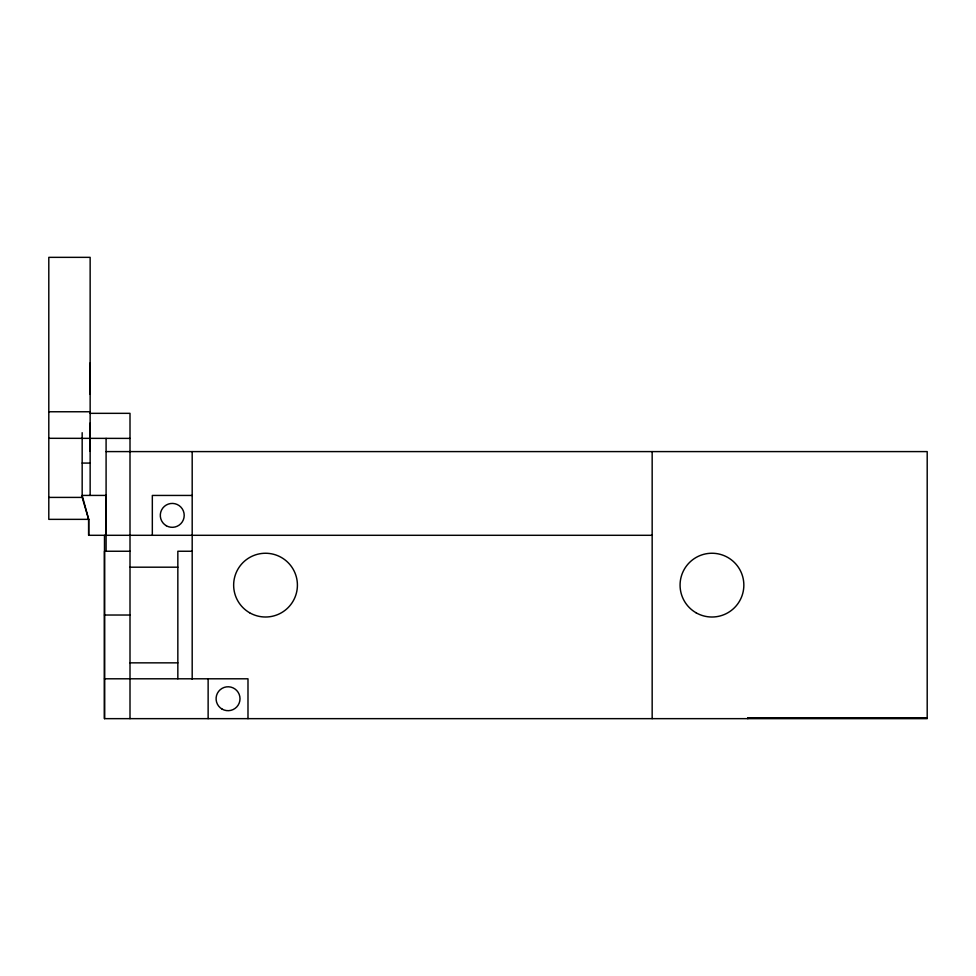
<?xml version="1.0" encoding="UTF-8"?>
<svg xmlns="http://www.w3.org/2000/svg" width="976" height="976" viewBox="0 0 976 976"><rect width="100%" height="100%" fill="white"/><g stroke="black" fill="none" stroke-linecap="round" stroke-linejoin="round"><path stroke-width="1.46" d="M652.163 535.299L88.657 535.299L88.657 519.354L82.167 495.418L106.116 495.418L106.091 551.245M106.091 438.395L106.091 451.595L927.2 451.595L927.2 718.653L104.493 718.653L104.493 535.299M106.116 495.418L106.091 535.299L106.091 451.595M90.048 394.121L90.146 362.913M90.048 451.315L90.048 424.279M48.8 411.762L90.146 411.762M90.048 413.336L130.003 413.336L130.003 718.653M48.8 438.309L130.003 438.395M82.167 463.075L90.048 463.075M192.187 495.442L152.329 495.442L152.329 535.299M48.8 497.406L82.167 497.406L88.657 519.354L88.657 535.299M88.657 519.354L48.8 519.354L48.8 257.347L90.146 257.347L90.146 495.418M130.003 551.245L104.493 551.245L104.493 718.653M192.187 551.245L177.839 551.245L177.839 678.796M130.003 567.19L177.839 567.19M104.493 615.026L130.003 615.026M130.003 662.85L177.839 662.85M104.493 678.796L247.989 678.796L247.989 718.653M927.2 717.86L747.836 717.86L747.836 718.653M747.836 718.226L927.2 718.226M90.048 423.133L90.146 438.395M652.163 451.595L652.163 718.653M208.132 678.796L208.132 718.653M192.187 451.595L192.187 679.259M82.167 432.697L82.167 497.406M249.588 612.745A31.891 31.891 0 0 0 297.412 585.124A31.891 31.891 0 0 0 249.588 557.516A31.891 31.891 0 0 0 249.588 612.745M166.274 525.722A11.956 11.956 0 0 0 184.208 515.377A11.956 11.956 0 0 0 166.274 505.019A11.956 11.956 0 0 0 166.274 525.722M222.077 709.088A11.956 11.956 0 0 0 240.011 698.731A11.956 11.956 0 0 0 222.077 688.373A11.956 11.956 0 0 0 222.077 709.088M696.01 612.745A31.891 31.891 0 0 0 743.846 585.124A31.891 31.891 0 0 0 696.01 557.516A31.891 31.891 0 0 0 696.01 612.745"/></g></svg>
